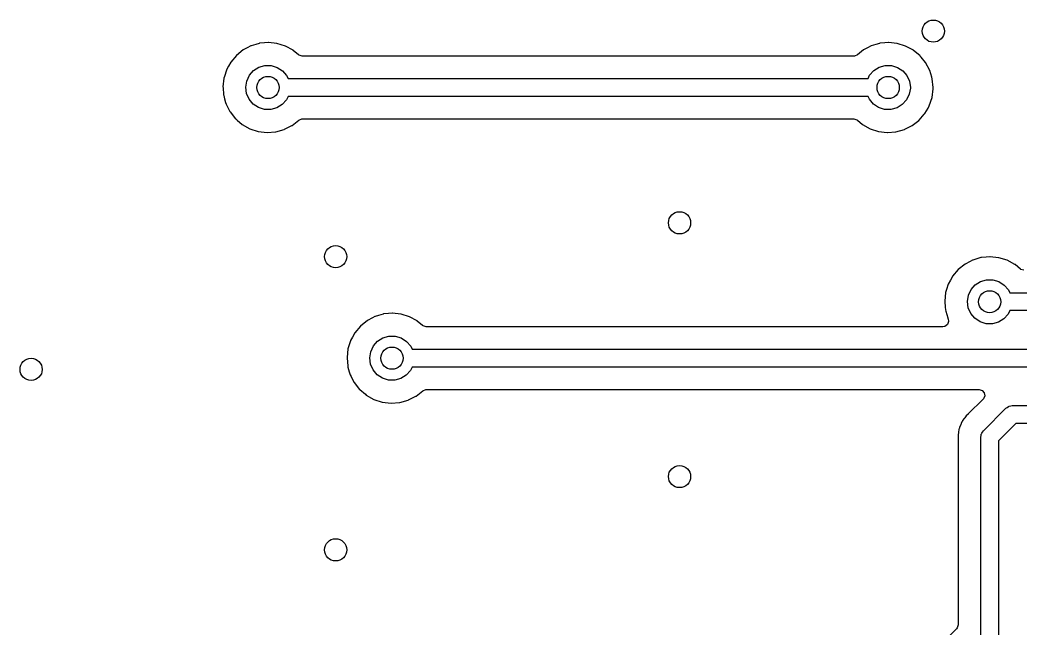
# Model space of a CAD drawing. Extents: x 41 to 172, y -238 to -26.
# Drawn here: x 106.43 to 128.98, y -202.19 to -188.47 of the extents above; entities that cross this region are included whole.
import ezdxf

# ---------------------------------------------------------------- set-up
doc = ezdxf.new("R2010")
doc.units = 0
doc.layers.add('BLACK', color=7, linetype='CONTINUOUS')

msp = doc.modelspace()

# ---------------------------------------------------------------- linework, layer by layer
at = {"layer": 'BLACK', "linetype": 'CONTINUOUS'}
for p, q in [((111.459, -189.144), (111.305, -189.268)), ((111.546, -189.098), (111.459, -189.144)), ((111.629, -189.055), (111.546, -189.098)), ((111.634, -189.052), (111.629, -189.055)), ((111.629, -189.055), (111.629, -189.055)), ((111.738, -189.022), (111.634, -189.052)), ((111.818, -188.998), (111.738, -189.022)), ((111.824, -188.997), (111.818, -188.998)), ((111.818, -188.998), (111.818, -188.998)), ((111.83, -188.996), (111.824, -188.997)), ((111.939, -188.986), (111.83, -188.996)), ((111.83, -188.996), (111.83, -188.996)), ((112.021, -188.979), (111.939, -188.986)), ((112.027, -188.979), (112.021, -188.979)), ((112.212, -188.999), (112.027, -188.979)), ((112.027, -188.979), (112.027, -188.979)), ((112.218, -188.999), (112.212, -188.999)), ((112.212, -188.999), (112.212, -188.999)), ((112.407, -189.058), (112.218, -188.999)), ((112.581, -189.152), (112.407, -189.058)), ((112.585, -189.156), (112.581, -189.152)), ((112.705, -189.255), (112.585, -189.156)), ((112.585, -189.156), (112.585, -189.156)), ((125.429, -189.144), (125.29, -189.256)), ((125.516, -189.098), (125.429, -189.144)), ((125.599, -189.055), (125.516, -189.098)), ((125.604, -189.052), (125.599, -189.055)), ((125.599, -189.055), (125.599, -189.055)), ((125.708, -189.022), (125.604, -189.052)), ((125.788, -188.998), (125.708, -189.022)), ((125.794, -188.997), (125.788, -188.998)), ((125.788, -188.998), (125.788, -188.998)), ((125.8, -188.996), (125.794, -188.997)), ((125.909, -188.986), (125.8, -188.996)), ((125.8, -188.996), (125.8, -188.996)), ((125.991, -188.979), (125.909, -188.986)), ((125.997, -188.979), (125.991, -188.979)), ((126.182, -188.999), (125.997, -188.979)), ((125.997, -188.979), (125.997, -188.979)), ((126.188, -188.999), (126.182, -188.999)), ((126.182, -188.999), (126.182, -188.999)), ((126.377, -189.058), (126.188, -188.999)), ((126.551, -189.152), (126.377, -189.058)), ((126.555, -189.156), (126.551, -189.152)), ((126.696, -189.272), (126.555, -189.156)), ((126.555, -189.156), (126.555, -189.156)), ((111.305, -189.268), (111.178, -189.419)), ((112.717, -189.263), (112.705, -189.255)), ((112.785, -189.284), (112.717, -189.263)), ((125.211, -189.284), (112.785, -189.284)), ((125.225, -189.283), (125.211, -189.284)), ((125.29, -189.256), (125.225, -189.283)), ((126.703, -189.278), (126.696, -189.272)), ((126.707, -189.283), (126.703, -189.278)), ((126.731, -189.312), (126.707, -189.283)), ((126.707, -189.283), (126.707, -189.283)), ((126.828, -189.431), (126.731, -189.312)), ((111.081, -189.599), (111.036, -189.741)), ((111.083, -189.593), (111.081, -189.599)), ((111.081, -189.599), (111.081, -189.599)), ((111.126, -189.514), (111.083, -189.593)), ((111.175, -189.425), (111.126, -189.514)), ((111.178, -189.419), (111.175, -189.425)), ((111.175, -189.425), (111.175, -189.425)), ((111.69, -189.611), (111.81, -189.536)), ((111.81, -189.536), (111.946, -189.497)), ((111.946, -189.497), (112.088, -189.497)), ((112.088, -189.497), (112.224, -189.538)), ((112.224, -189.538), (112.343, -189.615)), ((125.66, -189.611), (125.78, -189.536)), ((125.78, -189.536), (125.916, -189.497)), ((125.916, -189.497), (126.058, -189.497)), ((126.058, -189.497), (126.194, -189.538)), ((126.194, -189.538), (126.313, -189.615)), ((126.921, -189.606), (126.828, -189.431)), ((126.923, -189.612), (126.921, -189.606)), ((111.023, -189.781), (111.001, -189.978)), ((111.036, -189.741), (111.023, -189.781)), ((111.536, -189.846), (111.596, -189.717)), ((111.596, -189.717), (111.69, -189.611)), ((112.343, -189.615), (112.435, -189.723)), ((112.435, -189.723), (112.467, -189.792)), ((112.467, -189.792), (125.531, -189.792)), ((125.531, -189.792), (125.566, -189.717)), ((125.566, -189.717), (125.66, -189.611)), ((126.313, -189.615), (126.405, -189.723)), ((126.405, -189.723), (126.464, -189.852)), ((126.966, -189.757), (126.923, -189.612)), ((126.978, -189.795), (126.966, -189.757)), ((126.997, -189.992), (126.978, -189.795)), ((111.001, -189.978), (111.002, -189.992)), ((111.002, -189.992), (111.016, -190.156)), ((111.514, -189.986), (111.536, -189.846)), ((111.532, -190.126), (111.514, -189.986)), ((126.484, -190.004), (126.46, -190.144)), ((126.464, -189.852), (126.484, -189.992)), ((126.484, -189.992), (126.484, -190.004)), ((126.972, -190.217), (126.997, -190.02)), ((126.997, -190.02), (126.997, -189.992)), ((111.016, -190.156), (111.017, -190.175)), ((111.017, -190.175), (111.037, -190.244)), ((111.037, -190.244), (111.061, -190.327)), ((111.59, -190.256), (111.532, -190.126)), ((111.681, -190.365), (111.59, -190.256)), ((112.429, -190.272), (112.333, -190.377)), ((112.467, -190.192), (112.429, -190.272)), ((125.531, -190.192), (112.467, -190.192)), ((125.56, -190.256), (125.531, -190.192)), ((125.651, -190.365), (125.56, -190.256)), ((126.399, -190.272), (126.303, -190.377)), ((126.46, -190.144), (126.399, -190.272)), ((126.91, -190.404), (126.972, -190.217)), ((111.061, -190.327), (111.072, -190.365)), ((111.072, -190.365), (111.075, -190.371)), ((111.075, -190.371), (111.159, -190.534)), ((111.799, -190.443), (111.681, -190.365)), ((111.934, -190.486), (111.799, -190.443)), ((112.076, -190.488), (111.934, -190.486)), ((112.213, -190.451), (112.076, -190.488)), ((112.333, -190.377), (112.213, -190.451)), ((125.769, -190.443), (125.651, -190.365)), ((125.904, -190.486), (125.769, -190.443)), ((126.046, -190.488), (125.904, -190.486)), ((126.183, -190.451), (126.046, -190.488)), ((126.303, -190.377), (126.183, -190.451)), ((126.812, -190.576), (126.882, -190.454)), ((126.882, -190.454), (126.91, -190.404)), ((111.159, -190.534), (111.162, -190.541)), ((111.162, -190.541), (111.285, -190.696)), ((111.285, -190.696), (111.29, -190.7)), ((111.29, -190.7), (111.29, -190.7)), ((111.29, -190.7), (111.32, -190.726)), ((111.32, -190.726), (111.436, -190.824)), ((112.557, -190.848), (112.711, -190.727)), ((112.711, -190.727), (112.777, -190.701)), ((112.777, -190.701), (112.789, -190.701)), ((112.789, -190.701), (125.214, -190.701)), ((125.214, -190.701), (125.282, -190.721)), ((125.282, -190.721), (125.296, -190.731)), ((125.296, -190.731), (125.406, -190.824)), ((126.527, -190.848), (126.672, -190.734)), ((126.672, -190.734), (126.678, -190.73)), ((126.678, -190.73), (126.683, -190.726)), ((126.683, -190.726), (126.795, -190.596)), ((126.795, -190.596), (126.808, -190.581)), ((126.808, -190.581), (126.812, -190.576)), ((126.808, -190.581), (126.808, -190.581)), ((111.436, -190.824), (111.608, -190.921)), ((111.608, -190.921), (111.796, -190.982)), ((112.19, -190.99), (112.38, -190.937)), ((112.38, -190.937), (112.386, -190.934)), ((112.386, -190.934), (112.551, -190.85)), ((112.386, -190.934), (112.386, -190.934)), ((112.551, -190.85), (112.557, -190.848)), ((112.551, -190.85), (112.551, -190.85)), ((125.406, -190.824), (125.578, -190.921)), ((125.578, -190.921), (125.766, -190.982)), ((126.16, -190.99), (126.35, -190.937)), ((126.35, -190.937), (126.356, -190.934)), ((126.356, -190.934), (126.521, -190.85)), ((126.356, -190.934), (126.356, -190.934)), ((126.521, -190.85), (126.527, -190.848)), ((126.521, -190.85), (126.521, -190.85)), ((111.796, -190.982), (111.993, -191.005)), ((111.993, -191.005), (111.999, -191.005)), ((111.999, -191.005), (112.184, -190.99)), ((111.999, -191.005), (111.999, -191.005)), ((112.184, -190.99), (112.184, -190.99)), ((112.184, -190.99), (112.19, -190.99)), ((125.766, -190.982), (125.963, -191.005)), ((125.963, -191.005), (125.969, -191.005)), ((125.969, -191.005), (126.154, -190.99)), ((125.969, -191.005), (125.969, -191.005)), ((126.154, -190.99), (126.154, -190.99)), ((126.154, -190.99), (126.16, -190.99)), ((127.885, -193.881), (127.834, -193.908)), ((127.89, -193.878), (127.885, -193.881)), ((127.885, -193.881), (127.885, -193.881)), ((128.024, -193.839), (127.89, -193.878)), ((128.074, -193.824), (128.024, -193.839)), ((128.08, -193.823), (128.074, -193.824)), ((128.074, -193.824), (128.074, -193.824)), ((128.086, -193.822), (128.08, -193.823)), ((128.195, -193.812), (128.086, -193.822)), ((128.086, -193.822), (128.086, -193.822)), ((128.277, -193.805), (128.195, -193.812)), ((128.283, -193.805), (128.277, -193.805)), ((128.468, -193.825), (128.283, -193.805)), ((128.283, -193.805), (128.283, -193.805)), ((128.474, -193.825), (128.468, -193.825)), ((128.468, -193.825), (128.468, -193.825)), ((128.663, -193.884), (128.474, -193.825)), ((128.837, -193.978), (128.663, -193.884)), ((127.561, -194.094), (127.434, -194.245)), ((127.715, -193.97), (127.561, -194.094)), ((127.834, -193.908), (127.715, -193.97)), ((128.841, -193.982), (128.837, -193.978)), ((128.961, -194.081), (128.841, -193.982)), ((128.841, -193.982), (128.841, -193.982)), ((128.973, -194.089), (128.961, -194.081)), ((129.041, -194.109), (128.973, -194.089)), ((127.386, -194.332), (127.339, -194.419)), ((127.431, -194.251), (127.386, -194.332)), ((127.434, -194.245), (127.431, -194.251)), ((127.431, -194.251), (127.431, -194.251)), ((128.066, -194.362), (128.202, -194.323)), ((128.202, -194.323), (128.344, -194.323)), ((128.344, -194.323), (128.48, -194.364)), ((127.299, -194.544), (127.279, -194.607)), ((127.337, -194.425), (127.299, -194.544)), ((127.339, -194.419), (127.337, -194.425)), ((127.337, -194.425), (127.337, -194.425)), ((127.792, -194.672), (127.852, -194.543)), ((127.852, -194.543), (127.946, -194.437)), ((127.946, -194.437), (128.066, -194.362)), ((128.48, -194.364), (128.599, -194.441)), ((128.599, -194.441), (128.691, -194.549)), ((128.691, -194.549), (128.723, -194.618)), ((127.279, -194.607), (127.257, -194.804)), ((127.77, -194.812), (127.792, -194.672)), ((128.723, -194.618), (142.411, -194.618)), ((127.257, -194.804), (127.257, -194.81)), ((127.257, -194.81), (127.268, -194.939)), ((127.268, -194.939), (127.273, -195.001)), ((127.273, -195.001), (127.282, -195.032)), ((127.788, -194.952), (127.77, -194.812)), ((127.846, -195.082), (127.788, -194.952)), ((128.723, -195.018), (128.685, -195.098)), ((142.494, -195.018), (128.723, -195.018)), ((114.253, -195.24), (114.099, -195.364)), ((114.372, -195.178), (114.253, -195.24)), ((114.423, -195.151), (114.372, -195.178)), ((114.428, -195.148), (114.423, -195.151)), ((114.423, -195.151), (114.423, -195.151)), ((114.507, -195.125), (114.428, -195.148)), ((114.612, -195.094), (114.507, -195.125)), ((114.618, -195.093), (114.612, -195.094)), ((114.612, -195.094), (114.612, -195.094)), ((114.624, -195.092), (114.618, -195.093)), ((114.733, -195.082), (114.624, -195.092)), ((114.624, -195.092), (114.624, -195.092)), ((114.815, -195.075), (114.733, -195.082)), ((114.821, -195.075), (114.815, -195.075)), ((115.006, -195.095), (114.821, -195.075)), ((114.821, -195.075), (114.821, -195.075)), ((115.012, -195.095), (115.006, -195.095)), ((115.006, -195.095), (115.006, -195.095)), ((115.201, -195.154), (115.012, -195.095)), ((115.375, -195.248), (115.201, -195.154)), ((127.282, -195.032), (127.325, -195.182)), ((127.325, -195.182), (127.328, -195.191)), ((127.328, -195.191), (127.331, -195.197)), ((127.331, -195.197), (127.333, -195.202)), ((127.333, -195.202), (127.332, -195.203)), ((127.332, -195.203), (127.344, -195.266)), ((127.937, -195.191), (127.846, -195.082)), ((128.055, -195.269), (127.937, -195.191)), ((128.589, -195.203), (128.469, -195.277)), ((128.685, -195.098), (128.589, -195.203)), ((114.099, -195.364), (113.972, -195.515)), ((115.379, -195.252), (115.375, -195.248)), ((115.499, -195.351), (115.379, -195.252)), ((115.379, -195.252), (115.379, -195.252)), ((115.511, -195.359), (115.499, -195.351)), ((115.579, -195.379), (115.511, -195.359)), ((127.218, -195.379), (115.579, -195.379)), ((127.259, -195.373), (127.218, -195.379)), ((127.317, -195.332), (127.259, -195.373)), ((127.344, -195.266), (127.317, -195.332)), ((128.19, -195.312), (128.055, -195.269)), ((128.332, -195.314), (128.19, -195.312)), ((128.469, -195.277), (128.332, -195.314)), ((113.877, -195.689), (113.875, -195.695)), ((113.918, -195.614), (113.877, -195.689)), ((113.969, -195.521), (113.918, -195.614)), ((113.972, -195.515), (113.969, -195.521)), ((113.969, -195.521), (113.969, -195.521)), ((114.484, -195.707), (114.604, -195.632)), ((114.604, -195.632), (114.74, -195.593)), ((114.74, -195.593), (114.882, -195.593)), ((114.882, -195.593), (115.018, -195.634)), ((115.018, -195.634), (115.137, -195.711)), ((113.817, -195.877), (113.795, -196.074)), ((113.823, -195.859), (113.817, -195.877)), ((113.875, -195.695), (113.823, -195.859)), ((113.875, -195.695), (113.875, -195.695)), ((114.33, -195.942), (114.39, -195.813)), ((114.39, -195.813), (114.484, -195.707)), ((115.137, -195.711), (115.229, -195.819)), ((115.229, -195.819), (115.261, -195.888)), ((115.261, -195.888), (145.597, -195.888)), ((113.795, -196.074), (113.795, -196.08)), ((113.795, -196.08), (113.811, -196.265)), ((114.308, -196.082), (114.33, -195.942)), ((114.326, -196.222), (114.308, -196.082)), ((113.811, -196.265), (113.811, -196.271)), ((113.811, -196.271), (113.817, -196.289)), ((113.817, -196.289), (113.847, -196.396)), ((114.384, -196.352), (114.326, -196.222)), ((114.475, -196.461), (114.384, -196.352)), ((115.223, -196.368), (115.127, -196.473)), ((115.261, -196.288), (115.223, -196.368)), ((145.597, -196.288), (115.261, -196.288)), ((113.847, -196.396), (113.866, -196.461)), ((113.866, -196.461), (113.886, -196.5)), ((113.886, -196.5), (113.952, -196.629)), ((114.593, -196.539), (114.475, -196.461)), ((114.728, -196.582), (114.593, -196.539)), ((114.87, -196.584), (114.728, -196.582)), ((115.007, -196.547), (114.87, -196.584)), ((115.127, -196.473), (115.007, -196.547)), ((113.952, -196.629), (113.956, -196.637)), ((113.956, -196.637), (114.079, -196.792)), ((114.079, -196.792), (114.084, -196.796)), ((114.084, -196.796), (114.084, -196.796)), ((114.084, -196.796), (114.208, -196.902)), ((115.505, -196.823), (115.571, -196.797)), ((115.571, -196.797), (115.583, -196.796)), ((115.583, -196.796), (128.033, -196.796)), ((128.033, -196.796), (128.101, -196.817)), ((128.101, -196.817), (128.148, -196.87)), ((114.208, -196.902), (114.23, -196.92)), ((114.23, -196.92), (114.402, -197.017)), ((114.402, -197.017), (114.59, -197.078)), ((114.984, -197.086), (115.174, -197.033)), ((115.174, -197.033), (115.18, -197.03)), ((115.18, -197.03), (115.345, -196.946)), ((115.18, -197.03), (115.18, -197.03)), ((115.345, -196.946), (115.351, -196.944)), ((115.345, -196.946), (115.345, -196.946)), ((115.351, -196.944), (115.505, -196.823)), ((128.122, -197.012), (127.789, -197.345)), ((128.129, -197.005), (128.122, -197.012)), ((128.158, -196.94), (128.129, -197.005)), ((128.148, -196.87), (128.158, -196.94)), ((114.59, -197.078), (114.787, -197.101)), ((114.787, -197.101), (114.793, -197.101)), ((114.793, -197.101), (114.978, -197.086)), ((114.793, -197.101), (114.793, -197.101)), ((114.978, -197.086), (114.978, -197.086)), ((114.978, -197.086), (114.984, -197.086)), ((128.129, -197.725), (128.637, -197.216)), ((128.637, -197.216), (128.665, -197.199)), ((128.665, -197.199), (128.691, -197.178)), ((128.691, -197.178), (128.702, -197.175)), ((128.702, -197.175), (128.712, -197.169)), ((128.712, -197.169), (128.745, -197.165)), ((128.745, -197.165), (128.778, -197.158)), ((128.778, -197.158), (167.049, -197.158)), ((127.66, -197.496), (127.656, -197.503)), ((127.699, -197.446), (127.66, -197.496)), ((127.703, -197.441), (127.699, -197.446)), ((127.709, -197.432), (127.703, -197.441)), ((127.74, -197.388), (127.709, -197.432)), ((127.783, -197.35), (127.74, -197.388)), ((127.789, -197.345), (127.783, -197.35)), ((127.578, -197.696), (127.57, -197.752)), ((127.579, -197.689), (127.578, -197.696)), ((127.578, -197.696), (127.578, -197.696)), ((127.581, -197.681), (127.579, -197.689)), ((127.582, -197.679), (127.581, -197.681)), ((127.587, -197.663), (127.582, -197.679)), ((127.588, -197.66), (127.587, -197.663)), ((127.589, -197.653), (127.588, -197.66)), ((127.615, -197.594), (127.589, -197.653)), ((127.618, -197.588), (127.615, -197.594)), ((127.638, -197.536), (127.618, -197.588)), ((127.641, -197.529), (127.638, -197.536)), ((127.638, -197.536), (127.638, -197.536)), ((127.645, -197.523), (127.641, -197.529)), ((127.647, -197.52), (127.645, -197.523)), ((127.655, -197.505), (127.647, -197.52)), ((127.656, -197.503), (127.655, -197.505)), ((128.861, -197.558), (128.47, -197.949)), ((167.132, -197.558), (128.861, -197.558)), ((127.569, -197.758), (127.558, -197.821)), ((127.558, -197.821), (127.558, -197.829)), ((127.558, -197.829), (127.558, -197.829)), ((127.558, -197.829), (127.561, -197.883)), ((127.561, -197.883), (127.561, -197.891)), ((127.561, -197.891), (127.561, -202.092)), ((127.57, -197.752), (127.569, -197.758)), ((128.07, -197.866), (128.077, -197.833)), ((128.07, -202.355), (128.07, -197.866)), ((128.077, -197.833), (128.081, -197.8)), ((128.081, -197.8), (128.087, -197.79)), ((128.087, -197.79), (128.09, -197.779)), ((128.09, -197.779), (128.111, -197.753)), ((128.111, -197.753), (128.129, -197.725)), ((128.47, -197.949), (128.47, -202.438)), ((127.525, -202.181), (121.409, -208.297)), ((127.541, -202.16), (127.525, -202.181)), ((127.561, -202.092), (127.541, -202.16))]:
    msp.add_line(p, q, dxfattribs=at)
at = {"layer": 'BLACK'}
for centre in [(127, -188.722), (112.014, -189.992), (125.984, -189.992), (121.285, -193.04), (113.538, -193.802), (128.27, -194.818), (114.808, -196.088), (106.68, -196.342), (121.285, -198.755), (113.538, -200.406)]:
    msp.add_circle(centre, 0.25, dxfattribs=at)

doc.saveas('drawing.dxf')
